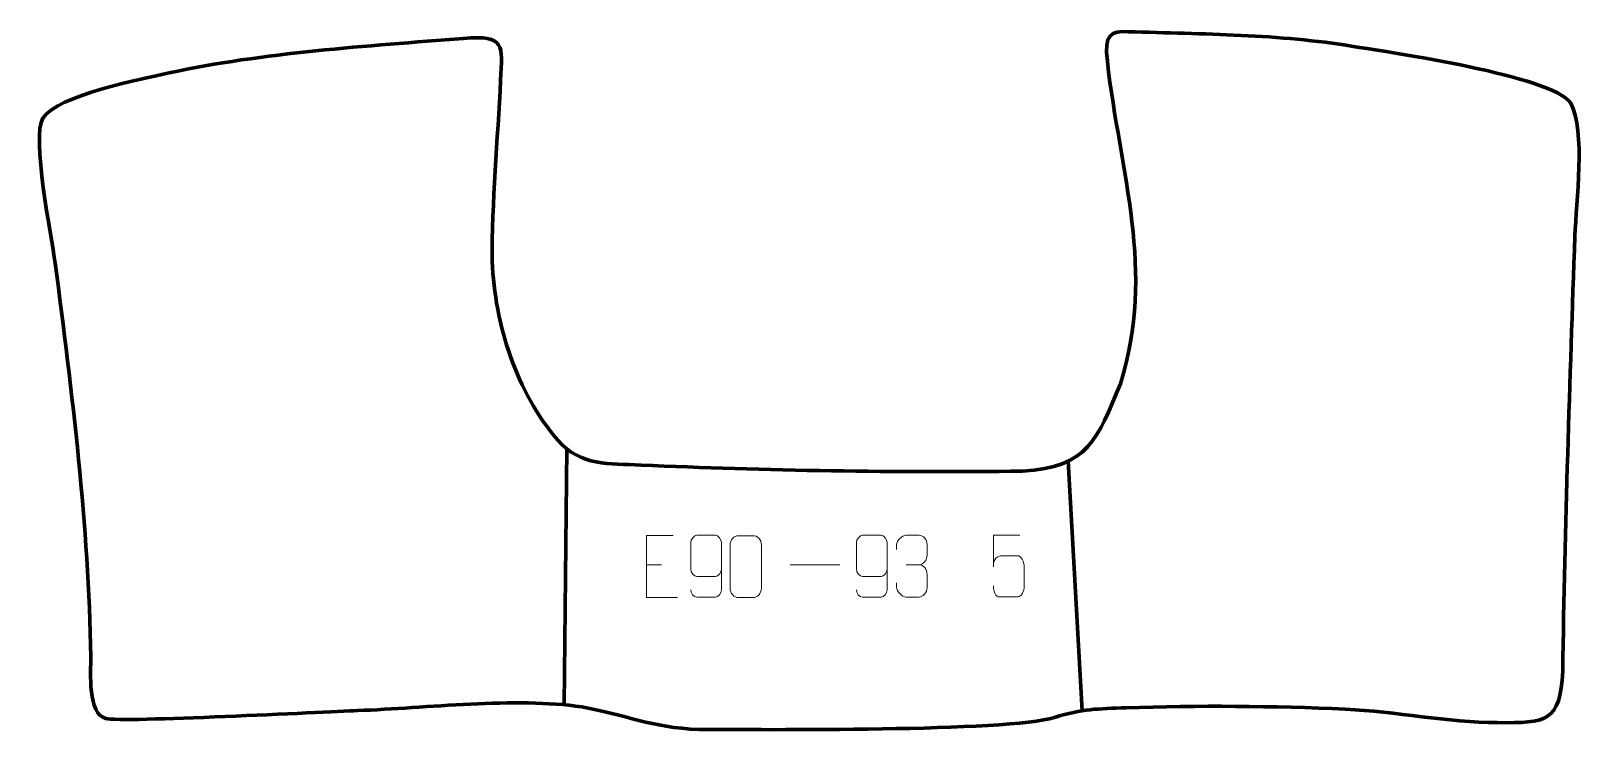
# Model space of a CAD drawing. Header units: millimetres. Extents: x 959 to 1587, y 264 to 547.
import ezdxf

# ---------------------------------------------------------------- set-up
doc = ezdxf.new("R2010")
doc.units = ezdxf.units.MM
doc.header["$MEASUREMENT"] = 0
doc.layers.add('layer 2', color=7, linetype='Continuous')
doc.layers.add('layer 3', color=7, linetype='Continuous')

msp = doc.modelspace()

# ---------------------------------------------------------------- linework, layer by layer
at = {"layer": 'layer 2', "color": 142, "lineweight": 158}
for points in [[(1175.4786, 378.6579), (1175.4786, 378.6579), (1174.4045, 275.2908), (1174.4045, 275.2908)], [(1377.9865, 373.7405), (1377.9865, 373.7405), (1383.5113, 272.862), (1383.5113, 272.862)]]:
    msp.add_open_spline(points, degree=3, dxfattribs=at)
at = {"layer": 'layer 3', "color": 242, "lineweight": 158}
msp.add_open_spline([(1359.4156, 369.7003), (1385.9362, 371.1251), (1389.7668, 382.5351), (1399.0071, 404.9566), (1399.0071, 404.9566), (1413.4054, 450.8938), (1398.87, 489.9296), (1393.7421, 535.2546), (1393.7421, 535.2546), (1392.5003, 546.2311), (1395.1011, 547.4388), (1402.1591, 547.205), (1402.1591, 547.205), (1432.5273, 546.1999), (1463.001, 546.2046), (1493.0699, 541.275), (1493.0699, 541.275), (1508.9538, 538.6724), (1573.0345, 529.4564), (1580.88, 518.3863), (1580.88, 518.3863), (1587.022, 507.1501), (1583.0848, 478.387), (1582.583, 464.6199), (1582.583, 464.6199), (1580.4978, 406.0409), (1578.5067, 347.4384), (1577.6569, 288.8267), (1577.6569, 288.8267), (1576.6705, 268.2022), (1570.9619, 267.9248), (1551.3634, 268.0822), (1551.3634, 268.0822), (1531.1914, 268.2442), (1510.333, 272.5472), (1489.786, 273.559), (1489.786, 273.559), (1461.231, 274.7666), (1429.8865, 275.1084), (1401.3995, 274.0817), (1401.3995, 274.0817), (1389.8114, 273.6806), (1383.7232, 273.7105), (1372.4118, 270.1791), (1372.4118, 270.1791), (1353.734, 264.3479), (1253.1757, 265.315), (1228.8112, 265.3077), (1228.8112, 265.3077), (1209.1265, 266.1301), (1199.3556, 271.2894), (1181.4481, 274.4569), (1181.4481, 274.4569), (1154.7174, 278.3976), (1118.7176, 273.958), (1090.9175, 272.9726), (1090.9175, 272.9726), (1077.3769, 272.4536), (995.5872, 268.1261), (989.3052, 269.7316), (989.3052, 269.7316), (981.8111, 271.6468), (983.1989, 288.4583), (983.1714, 294.6149), (983.1714, 294.6149), (982.3309, 347.4205), (975.6958, 401.3862), (968.7926, 453.7459), (968.7926, 453.7459), (967.3858, 464.4163), (959.073, 504.9288), (963.8368, 512.2834), (963.8368, 512.2834), (969.8718, 521.6006), (1003.4787, 527.9786), (1014.7806, 530.5362), (1014.7806, 530.5362), (1052.8738, 538.815), (1094.7299, 541.3435), (1133.6933, 544.5122), (1133.6933, 544.5122), (1150.738, 545.8984), (1149.3583, 541.8158), (1148.7131, 527.6637), (1148.7131, 527.6637), (1147.5531, 503.7794), (1145.0883, 478.1006), (1145.3179, 454.3867), (1145.3179, 454.3867), (1146.3527, 429.1402), (1155.023, 401.4682), (1171.81, 382.1944), (1171.81, 382.1944), (1181.0728, 371.5594), (1192.5331, 372.7227), (1205.4285, 372.1375), (1205.4285, 372.1375), (1254.647, 369.9041), (1309.9629, 369.0476), (1359.4156, 369.7003)], degree=3, knots=[0, 0, 0, 0, 0.03846154, 0.03846154, 0.03846154, 0.03846154, 0.07692308, 0.07692308, 0.07692308, 0.07692308, 0.11538462, 0.11538462, 0.11538462, 0.11538462, 0.15384615, 0.15384615, 0.15384615, 0.15384615, 0.19230769, 0.19230769, 0.19230769, 0.19230769, 0.23076923, 0.23076923, 0.23076923, 0.23076923, 0.26923077, 0.26923077, 0.26923077, 0.26923077, 0.30769231, 0.30769231, 0.30769231, 0.30769231, 0.34615385, 0.34615385, 0.34615385, 0.34615385, 0.38461538, 0.38461538, 0.38461538, 0.38461538, 0.42307692, 0.42307692, 0.42307692, 0.42307692, 0.46153846, 0.46153846, 0.46153846, 0.46153846, 0.5, 0.5, 0.5, 0.5, 0.53846154, 0.53846154, 0.53846154, 0.53846154, 0.57692308, 0.57692308, 0.57692308, 0.57692308, 0.61538462, 0.61538462, 0.61538462, 0.61538462, 0.65384615, 0.65384615, 0.65384615, 0.65384615, 0.69230769, 0.69230769, 0.69230769, 0.69230769, 0.73076923, 0.73076923, 0.73076923, 0.73076923, 0.76923077, 0.76923077, 0.76923077, 0.76923077, 0.80769231, 0.80769231, 0.80769231, 0.80769231, 0.84615385, 0.84615385, 0.84615385, 0.84615385, 0.88461538, 0.88461538, 0.88461538, 0.88461538, 0.92307692, 0.92307692, 0.92307692, 0.92307692, 1, 1, 1, 1], dxfattribs=at)
at = {"layer": 'layer 3', "color": 250, "lineweight": 9}
for points, knots in [([(1218.433, 343.6563), (1218.433, 343.6563), (1207.6673, 343.6563), (1207.6673, 343.6563), (1207.6673, 343.6563), (1207.6673, 343.6563), (1207.6673, 318.7027), (1207.6673, 318.7027), (1207.6673, 318.7027), (1207.6673, 318.7027), (1220.0987, 318.7027), (1220.0987, 318.7027)], [0, 0, 0, 0, 0.25, 0.25, 0.25, 0.25, 0.5, 0.5, 0.5, 0.5, 1, 1, 1, 1]), ([(1225.476, 321.7656), (1225.4961, 320.4261), (1226.6303, 318.7728), (1227.9448, 318.8072), (1227.9448, 318.8072), (1230.4408, 318.8075), (1232.9371, 318.8075), (1235.4337, 318.8072), (1235.4337, 318.8072), (1236.4531, 318.7922), (1237.8983, 320.2298), (1237.9024, 321.7656), (1237.9024, 321.7656), (1237.9022, 328.126), (1237.9022, 334.4868), (1237.9024, 340.8476), (1237.9024, 340.8476), (1237.8985, 342.0105), (1236.4531, 343.7816), (1235.4337, 343.806), (1235.4337, 343.806), (1232.9371, 343.8057), (1230.4408, 343.8057), (1227.9448, 343.806), (1227.9448, 343.806), (1226.876, 343.7622), (1225.4797, 342.1477), (1225.476, 340.8476), (1225.476, 340.8476), (1225.476, 337.2642), (1225.476, 333.6812), (1225.476, 330.0984), (1225.476, 330.0984), (1225.5082, 328.6202), (1226.8317, 327.1873), (1227.9448, 327.1894), (1227.9448, 327.1894), (1230.4408, 327.1891), (1232.9371, 327.1891), (1235.4337, 327.1894), (1235.4337, 327.1894), (1236.5454, 327.1844), (1237.9194, 328.6916), (1237.8845, 330.1202)], [0, 0, 0, 0, 0.08333333, 0.08333333, 0.08333333, 0.08333333, 0.16666667, 0.16666667, 0.16666667, 0.16666667, 0.25, 0.25, 0.25, 0.25, 0.33333333, 0.33333333, 0.33333333, 0.33333333, 0.41666667, 0.41666667, 0.41666667, 0.41666667, 0.5, 0.5, 0.5, 0.5, 0.58333333, 0.58333333, 0.58333333, 0.58333333, 0.66666667, 0.66666667, 0.66666667, 0.66666667, 0.75, 0.75, 0.75, 0.75, 0.83333333, 0.83333333, 0.83333333, 0.83333333, 1, 1, 1, 1]), ([(1244.7252, 343.6028), (1246.7038, 343.6028), (1248.6828, 343.6028), (1250.6618, 343.6028), (1250.6618, 343.6028), (1252.3179, 343.6384), (1254.0122, 342.1441), (1254.0349, 339.702), (1254.0349, 339.702), (1254.0345, 333.9446), (1254.0345, 328.1868), (1254.0349, 322.4286), (1254.0349, 322.4286), (1253.916, 320.101), (1252.489, 318.6187), (1250.6618, 318.6079), (1250.6618, 318.6079), (1248.6779, 318.6083), (1246.694, 318.6083), (1244.7104, 318.6079), (1244.7104, 318.6079), (1243.0726, 318.5023), (1241.3948, 320.3902), (1241.4043, 322.4112), (1241.4043, 322.4112), (1241.4046, 328.1918), (1241.4046, 333.9721), (1241.4043, 339.7519), (1241.4043, 339.7519), (1241.4079, 341.8939), (1242.894, 343.6164), (1244.7252, 343.6028)], [0, 0, 0, 0, 0.11111111, 0.11111111, 0.11111111, 0.11111111, 0.22222222, 0.22222222, 0.22222222, 0.22222222, 0.33333333, 0.33333333, 0.33333333, 0.33333333, 0.44444444, 0.44444444, 0.44444444, 0.44444444, 0.55555556, 0.55555556, 0.55555556, 0.55555556, 0.66666667, 0.66666667, 0.66666667, 0.66666667, 0.77777778, 0.77777778, 0.77777778, 0.77777778, 1, 1, 1, 1]), ([(1292.3753, 321.7656), (1292.3955, 320.4261), (1293.5296, 318.7728), (1294.8441, 318.8072), (1294.8441, 318.8072), (1297.3402, 318.8075), (1299.8365, 318.8075), (1302.333, 318.8072), (1302.333, 318.8072), (1303.3524, 318.7922), (1304.7976, 320.2298), (1304.8018, 321.7656), (1304.8018, 321.7656), (1304.8016, 328.126), (1304.8016, 334.4868), (1304.8018, 340.8476), (1304.8018, 340.8476), (1304.7979, 342.0105), (1303.3524, 343.7816), (1302.333, 343.806), (1302.333, 343.806), (1299.8365, 343.8057), (1297.3402, 343.8057), (1294.8441, 343.806), (1294.8441, 343.806), (1293.7753, 343.7622), (1292.379, 342.1477), (1292.3753, 340.8476), (1292.3753, 340.8476), (1292.3753, 337.2642), (1292.3753, 333.6812), (1292.3753, 330.0984), (1292.3753, 330.0984), (1292.4075, 328.6202), (1293.7311, 327.1873), (1294.8441, 327.1894), (1294.8441, 327.1894), (1297.3402, 327.1891), (1299.8365, 327.1891), (1302.333, 327.1894), (1302.333, 327.1894), (1303.4448, 327.1844), (1304.8188, 328.6916), (1304.7839, 330.1202)], [0, 0, 0, 0, 0.08333333, 0.08333333, 0.08333333, 0.08333333, 0.16666667, 0.16666667, 0.16666667, 0.16666667, 0.25, 0.25, 0.25, 0.25, 0.33333333, 0.33333333, 0.33333333, 0.33333333, 0.41666667, 0.41666667, 0.41666667, 0.41666667, 0.5, 0.5, 0.5, 0.5, 0.58333333, 0.58333333, 0.58333333, 0.58333333, 0.66666667, 0.66666667, 0.66666667, 0.66666667, 0.75, 0.75, 0.75, 0.75, 0.83333333, 0.83333333, 0.83333333, 0.83333333, 1, 1, 1, 1]), ([(1308.613, 338.0967), (1308.613, 338.0967), (1308.613, 339.9539), (1308.613, 339.9539), (1308.613, 339.9539), (1308.6011, 341.6958), (1310.8293, 343.8139), (1312.5511, 343.7912), (1312.5511, 343.7912), (1314.2772, 343.7912), (1316.0033, 343.7912), (1317.729, 343.7912), (1317.729, 343.7912), (1319.5641, 343.8), (1320.9007, 341.9532), (1320.9378, 340.0411), (1320.9378, 340.0411), (1320.9375, 338.606), (1320.9375, 337.1709), (1320.9378, 335.7354), (1320.9378, 335.7354), (1320.8972, 334.0819), (1319.557, 331.8519), (1317.7187, 331.8619), (1317.7187, 331.8619), (1319.5616, 331.8507), (1320.9062, 330.0475), (1320.9514, 327.988), (1320.9514, 327.988), (1320.9511, 326.2033), (1320.9511, 324.4186), (1320.9514, 322.6335), (1320.9514, 322.6335), (1320.9598, 320.5721), (1319.2414, 318.809), (1317.7187, 318.8171), (1317.7187, 318.8171), (1315.9916, 318.8174), (1314.2646, 318.8174), (1312.5373, 318.8171), (1312.5373, 318.8171), (1310.7237, 318.8286), (1308.6072, 321.2288), (1308.5917, 322.6906), (1308.5917, 322.6906), (1308.5917, 322.6906), (1308.5917, 324.5992), (1308.5917, 324.5992)], [0, 0, 0, 0, 0.07692308, 0.07692308, 0.07692308, 0.07692308, 0.15384615, 0.15384615, 0.15384615, 0.15384615, 0.23076923, 0.23076923, 0.23076923, 0.23076923, 0.30769231, 0.30769231, 0.30769231, 0.30769231, 0.38461538, 0.38461538, 0.38461538, 0.38461538, 0.46153846, 0.46153846, 0.46153846, 0.46153846, 0.53846154, 0.53846154, 0.53846154, 0.53846154, 0.61538462, 0.61538462, 0.61538462, 0.61538462, 0.69230769, 0.69230769, 0.69230769, 0.69230769, 0.76923077, 0.76923077, 0.76923077, 0.76923077, 0.84615385, 0.84615385, 0.84615385, 0.84615385, 1, 1, 1, 1]), ([(1358.4486, 343.7604), (1358.4486, 343.7604), (1347.7015, 343.7604), (1347.7015, 343.7604), (1347.7015, 343.7604), (1347.7017, 339.5298), (1347.7017, 335.2989), (1347.7015, 331.0677), (1347.7015, 331.0677), (1347.7012, 334.3778), (1349.0651, 335.4496), (1351.4167, 335.5101), (1351.4167, 335.5101), (1353.4567, 335.5104), (1355.4968, 335.5104), (1357.5366, 335.5101), (1357.5366, 335.5101), (1358.9162, 335.5169), (1360.1496, 333.1364), (1360.1734, 331.0677), (1360.1734, 331.0677), (1360.1732, 328.4804), (1360.1732, 325.8928), (1360.1734, 323.3051), (1360.1734, 323.3051), (1360.212, 321.3457), (1358.9582, 318.9094), (1357.5985, 318.8509), (1357.5985, 318.8509), (1355.9624, 318.8512), (1351.869, 318.8512), (1350.2324, 318.8509), (1350.2324, 318.8509), (1348.6892, 318.8421), (1347.7634, 320.8069), (1347.746, 323.358)], [0, 0, 0, 0, 0.1, 0.1, 0.1, 0.1, 0.2, 0.2, 0.2, 0.2, 0.3, 0.3, 0.3, 0.3, 0.4, 0.4, 0.4, 0.4, 0.5, 0.5, 0.5, 0.5, 0.6, 0.6, 0.6, 0.6, 0.7, 0.7, 0.7, 0.7, 0.8, 0.8, 0.8, 0.8, 1, 1, 1, 1])]:
    msp.add_open_spline(points, degree=3, knots=knots, dxfattribs=at)
for points in [[(1207.6673, 331.7766), (1207.6673, 331.7766), (1213.6616, 331.7766), (1213.6616, 331.7766)], [(1265.5875, 331.8349), (1265.5875, 331.8349), (1285.6389, 331.8349), (1285.6389, 331.8349)], [(1312.5515, 331.8515), (1312.5515, 331.8515), (1317.7332, 331.8515), (1317.7332, 331.8515)]]:
    msp.add_open_spline(points, degree=3, dxfattribs=at)

doc.saveas('drawing.dxf')
